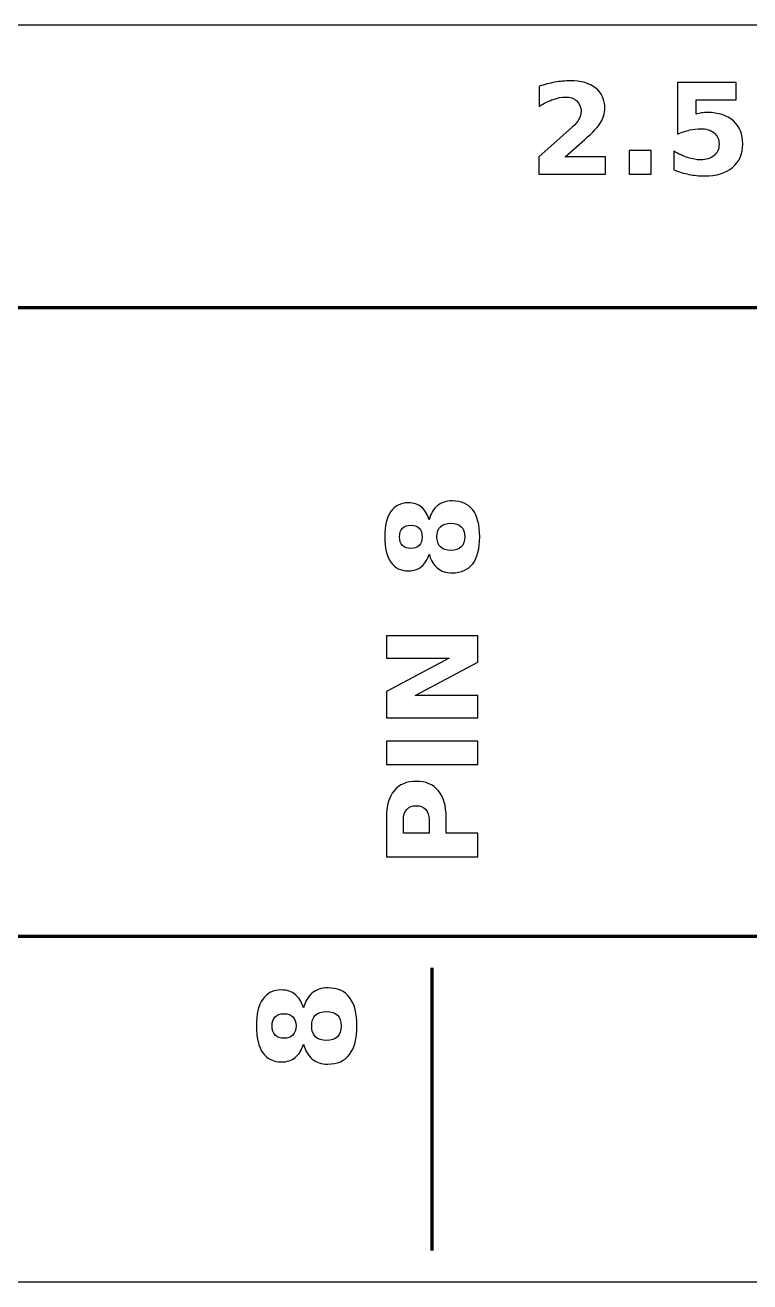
# Model space of a CAD drawing. Header units: centimetres. Extents: x -19.5 to -1.5, y -15.8 to -13.8.
# Drawn here: x -12.686 to -11.532, y -15.85 to -13.85 of the extents above; entities that cross this region are included whole.
import ezdxf

# ---------------------------------------------------------------- set-up
doc = ezdxf.new("R2010")
doc.units = ezdxf.units.CM
doc.header["$MEASUREMENT"] = 0
doc.layers.add('Layer 1', color=7, linetype='Continuous')

msp = doc.modelspace()

# ---------------------------------------------------------------- linework, layer by layer
at = {"layer": 'Layer 1', "color": 7}
msp.add_open_spline([(-19.5, -13.85), (-19.5, -13.85), (-1.5, -13.85), (-1.5, -13.85), (-1.5, -13.85), (-1.5, -13.85), (-1.5, -15.85), (-1.5, -15.85), (-1.5, -15.85), (-1.5, -15.85), (-19.5, -15.85), (-19.5, -15.85), (-19.5, -15.85), (-19.5, -15.85), (-19.5, -13.85), (-19.5, -13.85)], degree=3, knots=[0, 0, 0, 0, 0.25, 0.25, 0.25, 0.25, 0.5, 0.5, 0.5, 0.5, 0.75, 0.75, 0.75, 0.75, 1, 1, 1, 1], dxfattribs=at)
msp.add_open_spline([(-19.5, -13.85), (-19.5, -13.85), (-1.5, -13.85), (-1.5, -13.85), (-1.5, -13.85), (-1.5, -13.85), (-1.5, -15.85), (-1.5, -15.85), (-1.5, -15.85), (-1.5, -15.85), (-19.5, -15.85), (-19.5, -15.85), (-19.5, -15.85), (-19.5, -15.85), (-19.5, -13.85), (-19.5, -13.85)], degree=3, knots=[0, 0, 0, 0, 0.25, 0.25, 0.25, 0.25, 0.5, 0.5, 0.5, 0.5, 0.75, 0.75, 0.75, 0.75, 1, 1, 1, 1], dxfattribs=at)
at = {"layer": 'Layer 1', "color": 250}
for points, knots in [([(-11.82584, -14.05948), (-11.82584, -14.05948), (-11.76167, -14.05948), (-11.76167, -14.05948), (-11.76167, -14.05948), (-11.76167, -14.05948), (-11.76167, -14.08711), (-11.76167, -14.08711), (-11.76167, -14.08711), (-11.76167, -14.08711), (-11.86764, -14.08711), (-11.86764, -14.08711), (-11.86764, -14.08711), (-11.86764, -14.08711), (-11.86764, -14.05948), (-11.86764, -14.05948), (-11.86764, -14.05948), (-11.86764, -14.05948), (-11.8144, -14.01251), (-11.8144, -14.01251), (-11.8144, -14.01251), (-11.80964, -14.00821), (-11.80614, -14.00401), (-11.80387, -13.99991), (-11.80387, -13.99991), (-11.80157, -13.99581), (-11.80044, -13.99154), (-11.80044, -13.98711), (-11.80044, -13.98711), (-11.80044, -13.98028), (-11.80274, -13.97478), (-11.80734, -13.97061), (-11.80734, -13.97061), (-11.8119, -13.96644), (-11.818, -13.96438), (-11.82564, -13.96438), (-11.82564, -13.96438), (-11.8315, -13.96438), (-11.8379, -13.96564), (-11.84487, -13.96814), (-11.84487, -13.96814), (-11.85184, -13.97064), (-11.8593, -13.97438), (-11.86724, -13.97931), (-11.86724, -13.97931), (-11.86724, -13.97931), (-11.86724, -13.94728), (-11.86724, -13.94728), (-11.86724, -13.94728), (-11.85877, -13.94448), (-11.8504, -13.94234), (-11.84214, -13.94088), (-11.84214, -13.94088), (-11.83387, -13.93941), (-11.82577, -13.93868), (-11.8178, -13.93868), (-11.8178, -13.93868), (-11.80037, -13.93868), (-11.7868, -13.94251), (-11.77714, -13.95021), (-11.77714, -13.95021), (-11.76747, -13.95788), (-11.76264, -13.96858), (-11.76264, -13.98234), (-11.76264, -13.98234), (-11.76264, -13.99028), (-11.7647, -13.99768), (-11.7688, -14.00454), (-11.7688, -14.00454), (-11.7729, -14.01141), (-11.78154, -14.02061), (-11.79467, -14.03214), (-11.79467, -14.03214), (-11.79467, -14.03214), (-11.82584, -14.05948), (-11.82584, -14.05948)], [0, 0, 0, 0, 0.0526316, 0.0526316, 0.0526316, 0.0526316, 0.1052632, 0.1052632, 0.1052632, 0.1052632, 0.1578947, 0.1578947, 0.1578947, 0.1578947, 0.2105263, 0.2105263, 0.2105263, 0.2105263, 0.2631579, 0.2631579, 0.2631579, 0.2631579, 0.3157895, 0.3157895, 0.3157895, 0.3157895, 0.3684211, 0.3684211, 0.3684211, 0.3684211, 0.4210526, 0.4210526, 0.4210526, 0.4210526, 0.4736842, 0.4736842, 0.4736842, 0.4736842, 0.5263158, 0.5263158, 0.5263158, 0.5263158, 0.5789474, 0.5789474, 0.5789474, 0.5789474, 0.6315789, 0.6315789, 0.6315789, 0.6315789, 0.6842105, 0.6842105, 0.6842105, 0.6842105, 0.7368421, 0.7368421, 0.7368421, 0.7368421, 0.7894737, 0.7894737, 0.7894737, 0.7894737, 0.8421053, 0.8421053, 0.8421053, 0.8421053, 0.8947368, 0.8947368, 0.8947368, 0.8947368, 0.9473684, 0.9473684, 0.9473684, 0.9473684, 1, 1, 1, 1]), ([(-11.64713, -13.94131), (-11.64713, -13.94131), (-11.55366, -13.94131), (-11.55366, -13.94131), (-11.55366, -13.94131), (-11.55366, -13.94131), (-11.55366, -13.96894), (-11.55366, -13.96894), (-11.55366, -13.96894), (-11.55366, -13.96894), (-11.61716, -13.96894), (-11.61716, -13.96894), (-11.61716, -13.96894), (-11.61716, -13.96894), (-11.61716, -13.99151), (-11.61716, -13.99151), (-11.61716, -13.99151), (-11.6143, -13.99074), (-11.61143, -13.99014), (-11.60853, -13.98971), (-11.60853, -13.98971), (-11.60563, -13.98928), (-11.6026, -13.98908), (-11.5995, -13.98908), (-11.5995, -13.98908), (-11.5817, -13.98908), (-11.56786, -13.99351), (-11.55796, -14.00241), (-11.55796, -14.00241), (-11.54806, -14.01128), (-11.54313, -14.02368), (-11.54313, -14.03954), (-11.54313, -14.03954), (-11.54313, -14.05531), (-11.54853, -14.06764), (-11.5593, -14.07658), (-11.5593, -14.07658), (-11.57006, -14.08548), (-11.58503, -14.08994), (-11.60416, -14.08994), (-11.60416, -14.08994), (-11.61243, -14.08994), (-11.62063, -14.08914), (-11.62873, -14.08754), (-11.62873, -14.08754), (-11.63683, -14.08594), (-11.6449, -14.08354), (-11.6529, -14.08028), (-11.6529, -14.08028), (-11.6529, -14.08028), (-11.6529, -14.05068), (-11.6529, -14.05068), (-11.6529, -14.05068), (-11.64496, -14.05524), (-11.63743, -14.05864), (-11.6303, -14.06091), (-11.6303, -14.06091), (-11.62316, -14.06321), (-11.61643, -14.06434), (-11.61013, -14.06434), (-11.61013, -14.06434), (-11.601, -14.06434), (-11.59383, -14.06211), (-11.5886, -14.05764), (-11.5886, -14.05764), (-11.58336, -14.05321), (-11.58073, -14.04718), (-11.58073, -14.03954), (-11.58073, -14.03954), (-11.58073, -14.03188), (-11.58336, -14.02584), (-11.5886, -14.02141), (-11.5886, -14.02141), (-11.59383, -14.01698), (-11.601, -14.01478), (-11.61013, -14.01478), (-11.61013, -14.01478), (-11.61553, -14.01478), (-11.6213, -14.01548), (-11.6274, -14.01688), (-11.6274, -14.01688), (-11.63353, -14.01828), (-11.6401, -14.02044), (-11.64713, -14.02338), (-11.64713, -14.02338), (-11.64713, -14.02338), (-11.64713, -13.94131), (-11.64713, -13.94131)], [0, 0, 0, 0, 0.0454545, 0.0454545, 0.0454545, 0.0454545, 0.0909091, 0.0909091, 0.0909091, 0.0909091, 0.1363636, 0.1363636, 0.1363636, 0.1363636, 0.1818182, 0.1818182, 0.1818182, 0.1818182, 0.2272727, 0.2272727, 0.2272727, 0.2272727, 0.2727273, 0.2727273, 0.2727273, 0.2727273, 0.3181818, 0.3181818, 0.3181818, 0.3181818, 0.3636364, 0.3636364, 0.3636364, 0.3636364, 0.4090909, 0.4090909, 0.4090909, 0.4090909, 0.4545455, 0.4545455, 0.4545455, 0.4545455, 0.5, 0.5, 0.5, 0.5, 0.5454545, 0.5454545, 0.5454545, 0.5454545, 0.5909091, 0.5909091, 0.5909091, 0.5909091, 0.6363636, 0.6363636, 0.6363636, 0.6363636, 0.6818182, 0.6818182, 0.6818182, 0.6818182, 0.7272727, 0.7272727, 0.7272727, 0.7272727, 0.7727273, 0.7727273, 0.7727273, 0.7727273, 0.8181818, 0.8181818, 0.8181818, 0.8181818, 0.8636364, 0.8636364, 0.8636364, 0.8636364, 0.9090909, 0.9090909, 0.9090909, 0.9090909, 0.9545455, 0.9545455, 0.9545455, 0.9545455, 1, 1, 1, 1]), ([(-11.7239, -14.04931), (-11.7239, -14.04931), (-11.68873, -14.04931), (-11.68873, -14.04931), (-11.68873, -14.04931), (-11.68873, -14.04931), (-11.68873, -14.08711), (-11.68873, -14.08711), (-11.68873, -14.08711), (-11.68873, -14.08711), (-11.7239, -14.08711), (-11.7239, -14.08711), (-11.7239, -14.08711), (-11.7239, -14.08711), (-11.7239, -14.04931), (-11.7239, -14.04931)], [0, 0, 0, 0, 0.25, 0.25, 0.25, 0.25, 0.5, 0.5, 0.5, 0.5, 0.75, 0.75, 0.75, 0.75, 1, 1, 1, 1]), ([(-12.04233, -14.69171), (-12.045, -14.70055), (-12.0491, -14.70721), (-12.05463, -14.71171), (-12.05463, -14.71171), (-12.06017, -14.71621), (-12.06707, -14.71845), (-12.07533, -14.71845), (-12.07533, -14.71845), (-12.08763, -14.71845), (-12.09703, -14.71385), (-12.10347, -14.70468), (-12.10347, -14.70468), (-12.1099, -14.69551), (-12.11313, -14.68201), (-12.11313, -14.66425), (-12.11313, -14.66425), (-12.11313, -14.64661), (-12.10993, -14.63318), (-12.1035, -14.62401), (-12.1035, -14.62401), (-12.0971, -14.61485), (-12.0877, -14.61025), (-12.07533, -14.61025), (-12.07533, -14.61025), (-12.06707, -14.61025), (-12.06017, -14.61251), (-12.05463, -14.61701), (-12.05463, -14.61701), (-12.0491, -14.62155), (-12.045, -14.62825), (-12.04233, -14.63708), (-12.04233, -14.63708), (-12.0396, -14.62718), (-12.03517, -14.61971), (-12.029, -14.61468), (-12.029, -14.61468), (-12.02287, -14.60965), (-12.0151, -14.60711), (-12.0057, -14.60711), (-12.0057, -14.60711), (-11.99127, -14.60711), (-11.98033, -14.61191), (-11.97297, -14.62151), (-11.97297, -14.62151), (-11.96557, -14.63111), (-11.96187, -14.64538), (-11.96187, -14.66425), (-11.96187, -14.66425), (-11.96187, -14.68321), (-11.96557, -14.69751), (-11.97297, -14.70718), (-11.97297, -14.70718), (-11.98033, -14.71685), (-11.99127, -14.72168), (-12.0057, -14.72168), (-12.0057, -14.72168), (-12.0151, -14.72168), (-12.02287, -14.71915), (-12.029, -14.71411), (-12.029, -14.71411), (-12.03517, -14.70908), (-12.0396, -14.70161), (-12.04233, -14.69171)], [0, 0, 0, 0, 0.0625, 0.0625, 0.0625, 0.0625, 0.125, 0.125, 0.125, 0.125, 0.1875, 0.1875, 0.1875, 0.1875, 0.25, 0.25, 0.25, 0.25, 0.3125, 0.3125, 0.3125, 0.3125, 0.375, 0.375, 0.375, 0.375, 0.4375, 0.4375, 0.4375, 0.4375, 0.5, 0.5, 0.5, 0.5, 0.5625, 0.5625, 0.5625, 0.5625, 0.625, 0.625, 0.625, 0.625, 0.6875, 0.6875, 0.6875, 0.6875, 0.75, 0.75, 0.75, 0.75, 0.8125, 0.8125, 0.8125, 0.8125, 0.875, 0.875, 0.875, 0.875, 0.9375, 0.9375, 0.9375, 0.9375, 1, 1, 1, 1]), ([(-12.07153, -14.68291), (-12.06573, -14.68291), (-12.06127, -14.68131), (-12.05817, -14.67808), (-12.05817, -14.67808), (-12.05503, -14.67485), (-12.05347, -14.67025), (-12.05347, -14.66425), (-12.05347, -14.66425), (-12.05347, -14.65838), (-12.05503, -14.65385), (-12.05817, -14.65068), (-12.05817, -14.65068), (-12.06127, -14.64748), (-12.06573, -14.64588), (-12.07153, -14.64588), (-12.07153, -14.64588), (-12.07733, -14.64588), (-12.08177, -14.64748), (-12.08487, -14.65068), (-12.08487, -14.65068), (-12.08797, -14.65385), (-12.0895, -14.65838), (-12.0895, -14.66425), (-12.0895, -14.66425), (-12.0895, -14.67025), (-12.08793, -14.67485), (-12.0848, -14.67808), (-12.0848, -14.67808), (-12.0817, -14.68131), (-12.07727, -14.68291), (-12.07153, -14.68291)], [0, 0, 0, 0, 0.125, 0.125, 0.125, 0.125, 0.25, 0.25, 0.25, 0.25, 0.375, 0.375, 0.375, 0.375, 0.5, 0.5, 0.5, 0.5, 0.625, 0.625, 0.625, 0.625, 0.75, 0.75, 0.75, 0.75, 0.875, 0.875, 0.875, 0.875, 1, 1, 1, 1]), ([(-12.02993, -14.66425), (-12.02993, -14.67128), (-12.028, -14.67671), (-12.02417, -14.68048), (-12.02417, -14.68048), (-12.02033, -14.68425), (-12.01483, -14.68615), (-12.00767, -14.68615), (-12.00767, -14.68615), (-12.0005, -14.68615), (-11.99503, -14.68425), (-11.9912, -14.68048), (-11.9912, -14.68048), (-11.9874, -14.67671), (-11.9855, -14.67128), (-11.9855, -14.66425), (-11.9855, -14.66425), (-11.9855, -14.65728), (-11.9874, -14.65195), (-11.9912, -14.64821), (-11.9912, -14.64821), (-11.99503, -14.64451), (-12.0005, -14.64265), (-12.00767, -14.64265), (-12.00767, -14.64265), (-12.0149, -14.64265), (-12.0204, -14.64451), (-12.02423, -14.64821), (-12.02423, -14.64821), (-12.02803, -14.65195), (-12.02993, -14.65728), (-12.02993, -14.66425)], [0, 0, 0, 0, 0.125, 0.125, 0.125, 0.125, 0.25, 0.25, 0.25, 0.25, 0.375, 0.375, 0.375, 0.375, 0.5, 0.5, 0.5, 0.5, 0.625, 0.625, 0.625, 0.625, 0.75, 0.75, 0.75, 0.75, 0.875, 0.875, 0.875, 0.875, 1, 1, 1, 1]), ([(-12.1105, -14.95251), (-12.1105, -14.95251), (-12.1105, -14.91051), (-12.1105, -14.91051), (-12.1105, -14.91051), (-12.1105, -14.91051), (-12.0105, -14.85748), (-12.0105, -14.85748), (-12.0105, -14.85748), (-12.0105, -14.85748), (-12.1105, -14.85748), (-12.1105, -14.85748), (-12.1105, -14.85748), (-12.1105, -14.85748), (-12.1105, -14.82185), (-12.1105, -14.82185), (-12.1105, -14.82185), (-12.1105, -14.82185), (-11.9647, -14.82185), (-11.9647, -14.82185), (-11.9647, -14.82185), (-11.9647, -14.82185), (-11.9647, -14.86385), (-11.9647, -14.86385), (-11.9647, -14.86385), (-11.9647, -14.86385), (-12.0647, -14.91688), (-12.0647, -14.91688), (-12.0647, -14.91688), (-12.0647, -14.91688), (-11.9647, -14.91688), (-11.9647, -14.91688), (-11.9647, -14.91688), (-11.9647, -14.91688), (-11.9647, -14.95251), (-11.9647, -14.95251), (-11.9647, -14.95251), (-11.9647, -14.95251), (-12.1105, -14.95251), (-12.1105, -14.95251)], [0, 0, 0, 0, 0.1, 0.1, 0.1, 0.1, 0.2, 0.2, 0.2, 0.2, 0.3, 0.3, 0.3, 0.3, 0.4, 0.4, 0.4, 0.4, 0.5, 0.5, 0.5, 0.5, 0.6, 0.6, 0.6, 0.6, 0.7, 0.7, 0.7, 0.7, 0.8, 0.8, 0.8, 0.8, 0.9, 0.9, 0.9, 0.9, 1, 1, 1, 1]), ([(-12.1105, -15.02691), (-12.1105, -15.02691), (-12.1105, -14.98931), (-12.1105, -14.98931), (-12.1105, -14.98931), (-12.1105, -14.98931), (-11.9647, -14.98931), (-11.9647, -14.98931), (-11.9647, -14.98931), (-11.9647, -14.98931), (-11.9647, -15.02691), (-11.9647, -15.02691), (-11.9647, -15.02691), (-11.9647, -15.02691), (-12.1105, -15.02691), (-12.1105, -15.02691)], [0, 0, 0, 0, 0.25, 0.25, 0.25, 0.25, 0.5, 0.5, 0.5, 0.5, 0.75, 0.75, 0.75, 0.75, 1, 1, 1, 1]), ([(-12.1105, -15.17348), (-12.1105, -15.17348), (-12.1105, -15.11108), (-12.1105, -15.11108), (-12.1105, -15.11108), (-12.1105, -15.09252), (-12.10637, -15.07828), (-12.09813, -15.06835), (-12.09813, -15.06835), (-12.0899, -15.05842), (-12.07817, -15.05345), (-12.06293, -15.05345), (-12.06293, -15.05345), (-12.04767, -15.05345), (-12.0359, -15.05842), (-12.02767, -15.06835), (-12.02767, -15.06835), (-12.01943, -15.07828), (-12.0153, -15.09252), (-12.0153, -15.11108), (-12.0153, -15.11108), (-12.0153, -15.11108), (-12.0153, -15.13588), (-12.0153, -15.13588), (-12.0153, -15.13588), (-12.0153, -15.13588), (-11.9647, -15.13588), (-11.9647, -15.13588), (-11.9647, -15.13588), (-11.9647, -15.13588), (-11.9647, -15.17348), (-11.9647, -15.17348), (-11.9647, -15.17348), (-11.9647, -15.17348), (-12.1105, -15.17348), (-12.1105, -15.17348)], [0, 0, 0, 0, 0.1111111, 0.1111111, 0.1111111, 0.1111111, 0.2222222, 0.2222222, 0.2222222, 0.2222222, 0.3333333, 0.3333333, 0.3333333, 0.3333333, 0.4444444, 0.4444444, 0.4444444, 0.4444444, 0.5555556, 0.5555556, 0.5555556, 0.5555556, 0.6666667, 0.6666667, 0.6666667, 0.6666667, 0.7777778, 0.7777778, 0.7777778, 0.7777778, 0.8888889, 0.8888889, 0.8888889, 0.8888889, 1, 1, 1, 1]), ([(-12.08327, -15.13588), (-12.08327, -15.13588), (-12.04253, -15.13588), (-12.04253, -15.13588), (-12.04253, -15.13588), (-12.04253, -15.13588), (-12.04253, -15.11508), (-12.04253, -15.11508), (-12.04253, -15.11508), (-12.04253, -15.10778), (-12.0443, -15.10215), (-12.04787, -15.09818), (-12.04787, -15.09818), (-12.0514, -15.09422), (-12.05643, -15.09222), (-12.06293, -15.09222), (-12.06293, -15.09222), (-12.06947, -15.09222), (-12.07447, -15.09422), (-12.078, -15.09818), (-12.078, -15.09818), (-12.0815, -15.10215), (-12.08327, -15.10778), (-12.08327, -15.11508), (-12.08327, -15.11508), (-12.08327, -15.11508), (-12.08327, -15.13588), (-12.08327, -15.13588)], [0, 0, 0, 0, 0.1428571, 0.1428571, 0.1428571, 0.1428571, 0.2857143, 0.2857143, 0.2857143, 0.2857143, 0.4285714, 0.4285714, 0.4285714, 0.4285714, 0.5714286, 0.5714286, 0.5714286, 0.5714286, 0.7142857, 0.7142857, 0.7142857, 0.7142857, 0.8571429, 0.8571429, 0.8571429, 0.8571429, 1, 1, 1, 1]), ([(-12.24252, -15.47172), (-12.24535, -15.48107), (-12.24968, -15.48813), (-12.25554, -15.49289), (-12.25554, -15.49289), (-12.2614, -15.49765), (-12.2687, -15.50002), (-12.27745, -15.50002), (-12.27745, -15.50002), (-12.29047, -15.50002), (-12.30041, -15.49515), (-12.30722, -15.48545), (-12.30722, -15.48545), (-12.31403, -15.47574), (-12.31745, -15.46146), (-12.31745, -15.44265), (-12.31745, -15.44265), (-12.31745, -15.42399), (-12.31407, -15.40977), (-12.30726, -15.40007), (-12.30726, -15.40007), (-12.30049, -15.39037), (-12.29054, -15.3855), (-12.27745, -15.3855), (-12.27745, -15.3855), (-12.2687, -15.3855), (-12.2614, -15.3879), (-12.25554, -15.39266), (-12.25554, -15.39266), (-12.24968, -15.39746), (-12.24535, -15.40455), (-12.24252, -15.4139), (-12.24252, -15.4139), (-12.23963, -15.40342), (-12.23494, -15.39552), (-12.22841, -15.39019), (-12.22841, -15.39019), (-12.22192, -15.38487), (-12.2137, -15.38219), (-12.20375, -15.38219), (-12.20375, -15.38219), (-12.18848, -15.38219), (-12.17691, -15.38727), (-12.16911, -15.39743), (-12.16911, -15.39743), (-12.16128, -15.40759), (-12.15736, -15.42269), (-12.15736, -15.44265), (-12.15736, -15.44265), (-12.15736, -15.46273), (-12.16128, -15.47786), (-12.16911, -15.48809), (-12.16911, -15.48809), (-12.17691, -15.49832), (-12.18848, -15.50344), (-12.20375, -15.50344), (-12.20375, -15.50344), (-12.2137, -15.50344), (-12.22192, -15.50076), (-12.22841, -15.49543), (-12.22841, -15.49543), (-12.23494, -15.4901), (-12.23963, -15.4822), (-12.24252, -15.47172)], [0, 0, 0, 0, 0.0625, 0.0625, 0.0625, 0.0625, 0.125, 0.125, 0.125, 0.125, 0.1875, 0.1875, 0.1875, 0.1875, 0.25, 0.25, 0.25, 0.25, 0.3125, 0.3125, 0.3125, 0.3125, 0.375, 0.375, 0.375, 0.375, 0.4375, 0.4375, 0.4375, 0.4375, 0.5, 0.5, 0.5, 0.5, 0.5625, 0.5625, 0.5625, 0.5625, 0.625, 0.625, 0.625, 0.625, 0.6875, 0.6875, 0.6875, 0.6875, 0.75, 0.75, 0.75, 0.75, 0.8125, 0.8125, 0.8125, 0.8125, 0.875, 0.875, 0.875, 0.875, 0.9375, 0.9375, 0.9375, 0.9375, 1, 1, 1, 1]), ([(-12.2294, -15.44265), (-12.2294, -15.4501), (-12.22735, -15.45585), (-12.2233, -15.45983), (-12.2233, -15.45983), (-12.21924, -15.46382), (-12.21342, -15.46583), (-12.20583, -15.46583), (-12.20583, -15.46583), (-12.19825, -15.46583), (-12.19246, -15.46382), (-12.18841, -15.45983), (-12.18841, -15.45983), (-12.18438, -15.45585), (-12.18237, -15.4501), (-12.18237, -15.44265), (-12.18237, -15.44265), (-12.18237, -15.43528), (-12.18438, -15.42964), (-12.18841, -15.42568), (-12.18841, -15.42568), (-12.19246, -15.42177), (-12.19825, -15.41979), (-12.20583, -15.41979), (-12.20583, -15.41979), (-12.21349, -15.41979), (-12.21931, -15.42177), (-12.22337, -15.42568), (-12.22337, -15.42568), (-12.22739, -15.42964), (-12.2294, -15.43528), (-12.2294, -15.44265)], [0, 0, 0, 0, 0.125, 0.125, 0.125, 0.125, 0.25, 0.25, 0.25, 0.25, 0.375, 0.375, 0.375, 0.375, 0.5, 0.5, 0.5, 0.5, 0.625, 0.625, 0.625, 0.625, 0.75, 0.75, 0.75, 0.75, 0.875, 0.875, 0.875, 0.875, 1, 1, 1, 1]), ([(-12.27343, -15.46241), (-12.26729, -15.46241), (-12.26256, -15.46072), (-12.25928, -15.45729), (-12.25928, -15.45729), (-12.25596, -15.45387), (-12.25431, -15.449), (-12.25431, -15.44265), (-12.25431, -15.44265), (-12.25431, -15.43644), (-12.25596, -15.43165), (-12.25928, -15.4283), (-12.25928, -15.4283), (-12.26256, -15.42491), (-12.26729, -15.42322), (-12.27343, -15.42322), (-12.27343, -15.42322), (-12.27957, -15.42322), (-12.28426, -15.42491), (-12.28754, -15.4283), (-12.28754, -15.4283), (-12.29082, -15.43165), (-12.29244, -15.43644), (-12.29244, -15.44265), (-12.29244, -15.44265), (-12.29244, -15.449), (-12.29078, -15.45387), (-12.28747, -15.45729), (-12.28747, -15.45729), (-12.28419, -15.46072), (-12.27949, -15.46241), (-12.27343, -15.46241)], [0, 0, 0, 0, 0.125, 0.125, 0.125, 0.125, 0.25, 0.25, 0.25, 0.25, 0.375, 0.375, 0.375, 0.375, 0.5, 0.5, 0.5, 0.5, 0.625, 0.625, 0.625, 0.625, 0.75, 0.75, 0.75, 0.75, 0.875, 0.875, 0.875, 0.875, 1, 1, 1, 1])]:
    msp.add_open_spline(points, degree=3, knots=knots, dxfattribs=at)
at = {"layer": 'Layer 1', "color": 250, "lineweight": 100}
msp.add_open_spline([(-19.30001, -15.3), (-19.30001, -15.3), (-19.30001, -14.3), (-19.30001, -14.3), (-19.30001, -14.3), (-19.30001, -14.3), (-1.70001, -14.3), (-1.70001, -14.3), (-1.70001, -14.3), (-1.70001, -14.3), (-1.70001, -15.3), (-1.70001, -15.3), (-1.70001, -15.3), (-1.70001, -15.3), (-19.30001, -15.3), (-19.30001, -15.3)], degree=3, knots=[0, 0, 0, 0, 0.25, 0.25, 0.25, 0.25, 0.5, 0.5, 0.5, 0.5, 0.75, 0.75, 0.75, 0.75, 1, 1, 1, 1], dxfattribs=at)
at = {"layer": 'Layer 1', "color": 250, "lineweight": 106}
msp.add_open_spline([(-12.0375, -15.8), (-12.0375, -15.8), (-12.03752, -15.35001), (-12.03752, -15.35001)], degree=3, dxfattribs=at)

doc.saveas('drawing.dxf')
